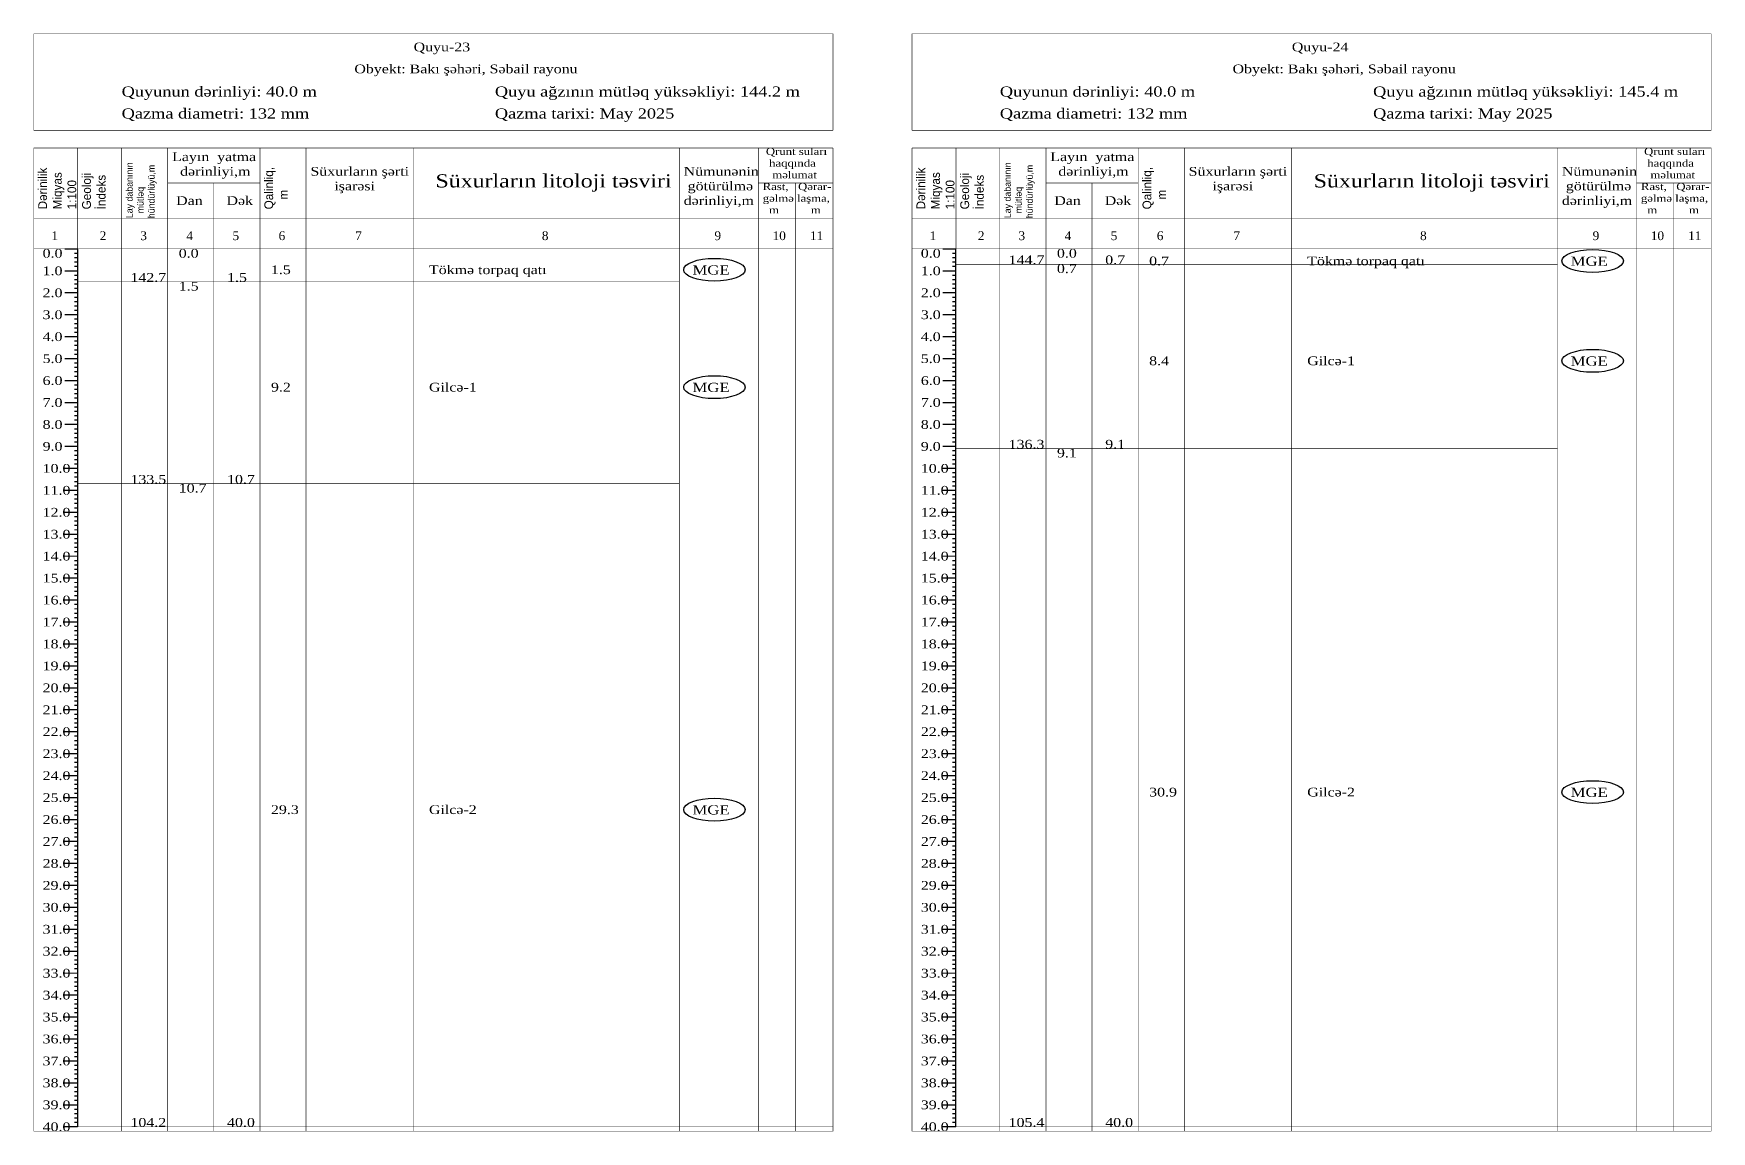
# Model space of a CAD drawing. Header units: metres. Extents: x -10 to 4772, y -44 to 349.
# Drawn here: x 4389.9 to 4772.1, y 98.9 to 349.1 of the extents above; entities that cross this region are included whole.
import ezdxf

# ---------------------------------------------------------------- set-up
doc = ezdxf.new("R2010")
doc.units = ezdxf.units.M
doc.layers.add('Default', color=7, linetype='Continuous')
doc.layers.add('MyLayer', color=7, linetype='Continuous')
doc.styles.add('Times New Roman', font='Times New Roman')
doc.styles.add('Times New Roman_Bold', font='Times New Roman', dxfattribs={"width": 1.2})

msp = doc.modelspace()

# ---------------------------------------------------------------- linework, layer by layer
at = {"color": 7, "lineweight": 30}
for p, q in [((4400, 100), (4400, 300)), ((4600, 100), (4600, 300))]:
    msp.add_line(p, q, dxfattribs=at)
for points in [[(4400, 100), (4400, 300)], [(4600, 100), (4600, 300)]]:
    msp.add_lwpolyline(points, dxfattribs=at)
at = {"color": 5}
for centre in [(4745, 297.25), (4545, 295.25), (4745, 274.5), (4545, 268.5), (4745, 176.25), (4545, 172.25)]:
    msp.add_ellipse(centre, major_axis=(7, 0), ratio=0.371429, dxfattribs=at)
at = {"layer": 'Default'}
for points, const_width in [([(4400, 300), (4400, 323)], 0.12), ([(4600, 300), (4600, 323)], 0.12), ([(4397, 300), (4400, 300)], 0.3), ([(4399.2, 299), (4400, 299)], 0.3), ([(4399.2, 298), (4400, 298)], 0.3), ([(4597, 300), (4600, 300)], 0.3), ([(4599.2, 299), (4600, 299)], 0.3), ([(4599.2, 298), (4600, 298)], 0.3), ([(4397, 295), (4400, 295)], 0.3), ([(4399.2, 297), (4400, 297)], 0.3), ([(4399.2, 296), (4400, 296)], 0.3), ([(4597, 295), (4600, 295)], 0.3), ([(4599.2, 297), (4600, 297)], 0.3), ([(4599.2, 296), (4600, 296)], 0.3), ([(4600, 296.5), (4737, 296.5)], 0.12), ([(4399.2, 294), (4400, 294)], 0.3), ([(4399.2, 293), (4400, 293)], 0.3), ([(4399.2, 292), (4400, 292)], 0.3), ([(4399.2, 291), (4400, 291)], 0.3), ([(4400, 292.5), (4537, 292.5)], 0.12), ([(4599.2, 294), (4600, 294)], 0.3), ([(4599.2, 293), (4600, 293)], 0.3), ([(4599.2, 292), (4600, 292)], 0.3), ([(4599.2, 291), (4600, 291)], 0.3), ([(4397, 290), (4400, 290)], 0.3), ([(4399.2, 289), (4400, 289)], 0.3), ([(4399.2, 288), (4400, 288)], 0.3), ([(4399.2, 287), (4400, 287)], 0.3), ([(4597, 290), (4600, 290)], 0.3), ([(4599.2, 289), (4600, 289)], 0.3), ([(4599.2, 288), (4600, 288)], 0.3), ([(4599.2, 287), (4600, 287)], 0.3), ([(4397, 285), (4400, 285)], 0.3), ([(4399.2, 286), (4400, 286)], 0.3), ([(4399.2, 284), (4400, 284)], 0.3), ([(4399.2, 283), (4400, 283)], 0.3), ([(4597, 285), (4600, 285)], 0.3), ([(4599.2, 286), (4600, 286)], 0.3), ([(4599.2, 284), (4600, 284)], 0.3), ([(4599.2, 283), (4600, 283)], 0.3), ([(4397, 280), (4400, 280)], 0.3), ([(4399.2, 282), (4400, 282)], 0.3), ([(4399.2, 281), (4400, 281)], 0.3), ([(4399.2, 279), (4400, 279)], 0.3), ([(4597, 280), (4600, 280)], 0.3), ([(4599.2, 282), (4600, 282)], 0.3), ([(4599.2, 281), (4600, 281)], 0.3), ([(4599.2, 279), (4600, 279)], 0.3), ([(4397, 275), (4400, 275)], 0.3), ([(4399.2, 278), (4400, 278)], 0.3), ([(4399.2, 277), (4400, 277)], 0.3), ([(4399.2, 276), (4400, 276)], 0.3), ([(4597, 275), (4600, 275)], 0.3), ([(4599.2, 278), (4600, 278)], 0.3), ([(4599.2, 277), (4600, 277)], 0.3), ([(4599.2, 276), (4600, 276)], 0.3), ([(4399.2, 274), (4400, 274)], 0.3), ([(4399.2, 273), (4400, 273)], 0.3), ([(4399.2, 272), (4400, 272)], 0.3), ([(4599.2, 274), (4600, 274)], 0.3), ([(4599.2, 273), (4600, 273)], 0.3), ([(4599.2, 272), (4600, 272)], 0.3), ([(4397, 270), (4400, 270)], 0.3), ([(4399.2, 271), (4400, 271)], 0.3), ([(4399.2, 269), (4400, 269)], 0.3), ([(4399.2, 268), (4400, 268)], 0.3), ([(4597, 270), (4600, 270)], 0.3), ([(4599.2, 271), (4600, 271)], 0.3), ([(4599.2, 269), (4600, 269)], 0.3), ([(4599.2, 268), (4600, 268)], 0.3), ([(4397, 265), (4400, 265)], 0.3), ([(4399.2, 267), (4400, 267)], 0.3), ([(4399.2, 266), (4400, 266)], 0.3), ([(4399.2, 264), (4400, 264)], 0.3), ([(4597, 265), (4600, 265)], 0.3), ([(4599.2, 267), (4600, 267)], 0.3), ([(4599.2, 266), (4600, 266)], 0.3), ([(4599.2, 264), (4600, 264)], 0.3), ([(4397, 260), (4400, 260)], 0.3), ([(4399.2, 263), (4400, 263)], 0.3), ([(4399.2, 262), (4400, 262)], 0.3), ([(4399.2, 261), (4400, 261)], 0.3), ([(4597, 260), (4600, 260)], 0.3), ([(4599.2, 263), (4600, 263)], 0.3), ([(4599.2, 262), (4600, 262)], 0.3), ([(4599.2, 261), (4600, 261)], 0.3), ([(4399.2, 259), (4400, 259)], 0.3), ([(4399.2, 258), (4400, 258)], 0.3), ([(4399.2, 257), (4400, 257)], 0.3), ([(4399.2, 256), (4400, 256)], 0.3), ([(4599.2, 259), (4600, 259)], 0.3), ([(4599.2, 258), (4600, 258)], 0.3), ([(4599.2, 257), (4600, 257)], 0.3), ([(4599.2, 256), (4600, 256)], 0.3), ([(4397, 255), (4400, 255)], 0.3), ([(4399.2, 254), (4400, 254)], 0.3), ([(4399.2, 253), (4400, 253)], 0.3), ([(4597, 255), (4600, 255)], 0.3), ([(4599.2, 254), (4600, 254)], 0.3), ([(4599.2, 253), (4600, 253)], 0.3), ([(4600, 254.5), (4737, 254.5)], 0.12), ([(4397, 250), (4400, 250)], 0.3), ([(4399.2, 252), (4400, 252)], 0.3), ([(4399.2, 251), (4400, 251)], 0.3), ([(4399.2, 249), (4400, 249)], 0.3), ([(4597, 250), (4600, 250)], 0.3), ([(4599.2, 252), (4600, 252)], 0.3), ([(4599.2, 251), (4600, 251)], 0.3), ([(4599.2, 249), (4600, 249)], 0.3), ([(4397, 245), (4400, 245)], 0.3), ([(4399.2, 248), (4400, 248)], 0.3), ([(4399.2, 247), (4400, 247)], 0.3), ([(4399.2, 246), (4400, 246)], 0.3), ([(4400, 246.5), (4537, 246.5)], 0.12), ([(4597, 245), (4600, 245)], 0.3), ([(4599.2, 248), (4600, 248)], 0.3), ([(4599.2, 247), (4600, 247)], 0.3), ([(4599.2, 246), (4600, 246)], 0.3), ([(4399.2, 244), (4400, 244)], 0.3), ([(4399.2, 243), (4400, 243)], 0.3), ([(4399.2, 242), (4400, 242)], 0.3), ([(4399.2, 241), (4400, 241)], 0.3), ([(4599.2, 244), (4600, 244)], 0.3), ([(4599.2, 243), (4600, 243)], 0.3), ([(4599.2, 242), (4600, 242)], 0.3), ([(4599.2, 241), (4600, 241)], 0.3), ([(4397, 240), (4400, 240)], 0.3), ([(4399.2, 239), (4400, 239)], 0.3), ([(4399.2, 238), (4400, 238)], 0.3), ([(4399.2, 237), (4400, 237)], 0.3), ([(4597, 240), (4600, 240)], 0.3), ([(4599.2, 239), (4600, 239)], 0.3), ([(4599.2, 238), (4600, 238)], 0.3), ([(4599.2, 237), (4600, 237)], 0.3), ([(4397, 235), (4400, 235)], 0.3), ([(4399.2, 236), (4400, 236)], 0.3), ([(4399.2, 234), (4400, 234)], 0.3), ([(4399.2, 233), (4400, 233)], 0.3), ([(4597, 235), (4600, 235)], 0.3), ([(4599.2, 236), (4600, 236)], 0.3), ([(4599.2, 234), (4600, 234)], 0.3), ([(4599.2, 233), (4600, 233)], 0.3), ([(4397, 230), (4400, 230)], 0.3), ([(4399.2, 232), (4400, 232)], 0.3), ([(4399.2, 231), (4400, 231)], 0.3), ([(4597, 230), (4600, 230)], 0.3), ([(4599.2, 232), (4600, 232)], 0.3), ([(4599.2, 231), (4600, 231)], 0.3), ([(4399.2, 229), (4400, 229)], 0.3), ([(4399.2, 228), (4400, 228)], 0.3), ([(4399.2, 227), (4400, 227)], 0.3), ([(4399.2, 226), (4400, 226)], 0.3), ([(4599.2, 229), (4600, 229)], 0.3), ([(4599.2, 228), (4600, 228)], 0.3), ([(4599.2, 227), (4600, 227)], 0.3), ([(4599.2, 226), (4600, 226)], 0.3), ([(4397, 225), (4400, 225)], 0.3), ([(4399.2, 224), (4400, 224)], 0.3), ([(4399.2, 223), (4400, 223)], 0.3), ([(4399.2, 222), (4400, 222)], 0.3), ([(4597, 225), (4600, 225)], 0.3), ([(4599.2, 224), (4600, 224)], 0.3), ([(4599.2, 223), (4600, 223)], 0.3), ([(4599.2, 222), (4600, 222)], 0.3), ([(4397, 220), (4400, 220)], 0.3), ([(4399.2, 221), (4400, 221)], 0.3), ([(4399.2, 219), (4400, 219)], 0.3), ([(4399.2, 218), (4400, 218)], 0.3), ([(4597, 220), (4600, 220)], 0.3), ([(4599.2, 221), (4600, 221)], 0.3), ([(4599.2, 219), (4600, 219)], 0.3), ([(4599.2, 218), (4600, 218)], 0.3), ([(4397, 215), (4400, 215)], 0.3), ([(4399.2, 217), (4400, 217)], 0.3), ([(4399.2, 216), (4400, 216)], 0.3), ([(4399.2, 214), (4400, 214)], 0.3), ([(4597, 215), (4600, 215)], 0.3), ([(4599.2, 217), (4600, 217)], 0.3), ([(4599.2, 216), (4600, 216)], 0.3), ([(4599.2, 214), (4600, 214)], 0.3), ([(4399.2, 213), (4400, 213)], 0.3), ([(4399.2, 212), (4400, 212)], 0.3), ([(4399.2, 211), (4400, 211)], 0.3), ([(4599.2, 213), (4600, 213)], 0.3), ([(4599.2, 212), (4600, 212)], 0.3), ([(4599.2, 211), (4600, 211)], 0.3), ([(4397, 210), (4400, 210)], 0.3), ([(4399.2, 209), (4400, 209)], 0.3), ([(4399.2, 208), (4400, 208)], 0.3), ([(4399.2, 207), (4400, 207)], 0.3), ([(4597, 210), (4600, 210)], 0.3), ([(4599.2, 209), (4600, 209)], 0.3), ([(4599.2, 208), (4600, 208)], 0.3), ([(4599.2, 207), (4600, 207)], 0.3), ([(4397, 205), (4400, 205)], 0.3), ([(4399.2, 206), (4400, 206)], 0.3), ([(4399.2, 204), (4400, 204)], 0.3), ([(4399.2, 203), (4400, 203)], 0.3), ([(4597, 205), (4600, 205)], 0.3), ([(4599.2, 206), (4600, 206)], 0.3), ([(4599.2, 204), (4600, 204)], 0.3), ([(4599.2, 203), (4600, 203)], 0.3), ([(4397, 200), (4400, 200)], 0.3), ([(4399.2, 202), (4400, 202)], 0.3), ([(4399.2, 201), (4400, 201)], 0.3), ([(4399.2, 199), (4400, 199)], 0.3), ([(4597, 200), (4600, 200)], 0.3), ([(4599.2, 202), (4600, 202)], 0.3), ([(4599.2, 201), (4600, 201)], 0.3), ([(4599.2, 199), (4600, 199)], 0.3), ([(4397, 195), (4400, 195)], 0.3), ([(4399.2, 198), (4400, 198)], 0.3), ([(4399.2, 197), (4400, 197)], 0.3), ([(4399.2, 196), (4400, 196)], 0.3), ([(4597, 195), (4600, 195)], 0.3), ([(4599.2, 198), (4600, 198)], 0.3), ([(4599.2, 197), (4600, 197)], 0.3), ([(4599.2, 196), (4600, 196)], 0.3), ([(4399.2, 194), (4400, 194)], 0.3), ([(4399.2, 193), (4400, 193)], 0.3), ([(4399.2, 192), (4400, 192)], 0.3), ([(4399.2, 191), (4400, 191)], 0.3), ([(4599.2, 194), (4600, 194)], 0.3), ([(4599.2, 193), (4600, 193)], 0.3), ([(4599.2, 192), (4600, 192)], 0.3), ([(4599.2, 191), (4600, 191)], 0.3), ([(4397, 190), (4400, 190)], 0.3), ([(4399.2, 189), (4400, 189)], 0.3), ([(4399.2, 188), (4400, 188)], 0.3), ([(4597, 190), (4600, 190)], 0.3), ([(4599.2, 189), (4600, 189)], 0.3), ([(4599.2, 188), (4600, 188)], 0.3), ([(4397, 185), (4400, 185)], 0.3), ([(4399.2, 187), (4400, 187)], 0.3), ([(4399.2, 186), (4400, 186)], 0.3), ([(4399.2, 184), (4400, 184)], 0.3), ([(4597, 185), (4600, 185)], 0.3), ([(4599.2, 187), (4600, 187)], 0.3), ([(4599.2, 186), (4600, 186)], 0.3), ([(4599.2, 184), (4600, 184)], 0.3), ([(4397, 180), (4400, 180)], 0.3), ([(4399.2, 183), (4400, 183)], 0.3), ([(4399.2, 182), (4400, 182)], 0.3), ([(4399.2, 181), (4400, 181)], 0.3), ([(4597, 180), (4600, 180)], 0.3), ([(4599.2, 183), (4600, 183)], 0.3), ([(4599.2, 182), (4600, 182)], 0.3), ([(4599.2, 181), (4600, 181)], 0.3), ([(4399.2, 179), (4400, 179)], 0.3), ([(4399.2, 178), (4400, 178)], 0.3), ([(4399.2, 177), (4400, 177)], 0.3), ([(4399.2, 176), (4400, 176)], 0.3), ([(4599.2, 179), (4600, 179)], 0.3), ([(4599.2, 178), (4600, 178)], 0.3), ([(4599.2, 177), (4600, 177)], 0.3), ([(4599.2, 176), (4600, 176)], 0.3), ([(4397, 175), (4400, 175)], 0.3), ([(4399.2, 174), (4400, 174)], 0.3), ([(4399.2, 173), (4400, 173)], 0.3), ([(4399.2, 172), (4400, 172)], 0.3), ([(4597, 175), (4600, 175)], 0.3), ([(4599.2, 174), (4600, 174)], 0.3), ([(4599.2, 173), (4600, 173)], 0.3), ([(4599.2, 172), (4600, 172)], 0.3), ([(4397, 170), (4400, 170)], 0.3), ([(4399.2, 171), (4400, 171)], 0.3), ([(4399.2, 169), (4400, 169)], 0.3), ([(4399.2, 168), (4400, 168)], 0.3), ([(4597, 170), (4600, 170)], 0.3), ([(4599.2, 171), (4600, 171)], 0.3), ([(4599.2, 169), (4600, 169)], 0.3), ([(4599.2, 168), (4600, 168)], 0.3), ([(4397, 165), (4400, 165)], 0.3), ([(4399.2, 167), (4400, 167)], 0.3), ([(4399.2, 166), (4400, 166)], 0.3), ([(4597, 165), (4600, 165)], 0.3), ([(4599.2, 167), (4600, 167)], 0.3), ([(4599.2, 166), (4600, 166)], 0.3), ([(4399.2, 164), (4400, 164)], 0.3), ([(4399.2, 163), (4400, 163)], 0.3), ([(4399.2, 162), (4400, 162)], 0.3), ([(4399.2, 161), (4400, 161)], 0.3), ([(4599.2, 164), (4600, 164)], 0.3), ([(4599.2, 163), (4600, 163)], 0.3), ([(4599.2, 162), (4600, 162)], 0.3), ([(4599.2, 161), (4600, 161)], 0.3), ([(4397, 160), (4400, 160)], 0.3), ([(4399.2, 159), (4400, 159)], 0.3), ([(4399.2, 158), (4400, 158)], 0.3), ([(4399.2, 157), (4400, 157)], 0.3), ([(4597, 160), (4600, 160)], 0.3), ([(4599.2, 159), (4600, 159)], 0.3), ([(4599.2, 158), (4600, 158)], 0.3), ([(4599.2, 157), (4600, 157)], 0.3), ([(4397, 155), (4400, 155)], 0.3), ([(4399.2, 156), (4400, 156)], 0.3), ([(4399.2, 154), (4400, 154)], 0.3), ([(4399.2, 153), (4400, 153)], 0.3), ([(4597, 155), (4600, 155)], 0.3), ([(4599.2, 156), (4600, 156)], 0.3), ([(4599.2, 154), (4600, 154)], 0.3), ([(4599.2, 153), (4600, 153)], 0.3), ([(4397, 150), (4400, 150)], 0.3), ([(4399.2, 152), (4400, 152)], 0.3), ([(4399.2, 151), (4400, 151)], 0.3), ([(4399.2, 149), (4400, 149)], 0.3), ([(4597, 150), (4600, 150)], 0.3), ([(4599.2, 152), (4600, 152)], 0.3), ([(4599.2, 151), (4600, 151)], 0.3), ([(4599.2, 149), (4600, 149)], 0.3), ([(4399.2, 148), (4400, 148)], 0.3), ([(4399.2, 147), (4400, 147)], 0.3), ([(4399.2, 146), (4400, 146)], 0.3), ([(4599.2, 148), (4600, 148)], 0.3), ([(4599.2, 147), (4600, 147)], 0.3), ([(4599.2, 146), (4600, 146)], 0.3), ([(4397, 145), (4400, 145)], 0.3), ([(4399.2, 144), (4400, 144)], 0.3), ([(4399.2, 143), (4400, 143)], 0.3), ([(4399.2, 142), (4400, 142)], 0.3), ([(4597, 145), (4600, 145)], 0.3), ([(4599.2, 144), (4600, 144)], 0.3), ([(4599.2, 143), (4600, 143)], 0.3), ([(4599.2, 142), (4600, 142)], 0.3), ([(4397, 140), (4400, 140)], 0.3), ([(4399.2, 141), (4400, 141)], 0.3), ([(4399.2, 139), (4400, 139)], 0.3), ([(4399.2, 138), (4400, 138)], 0.3), ([(4597, 140), (4600, 140)], 0.3), ([(4599.2, 141), (4600, 141)], 0.3), ([(4599.2, 139), (4600, 139)], 0.3), ([(4599.2, 138), (4600, 138)], 0.3), ([(4397, 135), (4400, 135)], 0.3), ([(4399.2, 137), (4400, 137)], 0.3), ([(4399.2, 136), (4400, 136)], 0.3), ([(4399.2, 134), (4400, 134)], 0.3), ([(4597, 135), (4600, 135)], 0.3), ([(4599.2, 137), (4600, 137)], 0.3), ([(4599.2, 136), (4600, 136)], 0.3), ([(4599.2, 134), (4600, 134)], 0.3), ([(4397, 130), (4400, 130)], 0.3), ([(4399.2, 133), (4400, 133)], 0.3), ([(4399.2, 132), (4400, 132)], 0.3), ([(4399.2, 131), (4400, 131)], 0.3), ([(4597, 130), (4600, 130)], 0.3), ([(4599.2, 133), (4600, 133)], 0.3), ([(4599.2, 132), (4600, 132)], 0.3), ([(4599.2, 131), (4600, 131)], 0.3), ([(4399.2, 129), (4400, 129)], 0.3), ([(4399.2, 128), (4400, 128)], 0.3), ([(4399.2, 127), (4400, 127)], 0.3), ([(4399.2, 126), (4400, 126)], 0.3), ([(4599.2, 129), (4600, 129)], 0.3), ([(4599.2, 128), (4600, 128)], 0.3), ([(4599.2, 127), (4600, 127)], 0.3), ([(4599.2, 126), (4600, 126)], 0.3), ([(4397, 125), (4400, 125)], 0.3), ([(4399.2, 124), (4400, 124)], 0.3), ([(4399.2, 123), (4400, 123)], 0.3), ([(4597, 125), (4600, 125)], 0.3), ([(4599.2, 124), (4600, 124)], 0.3), ([(4599.2, 123), (4600, 123)], 0.3), ([(4397, 120), (4400, 120)], 0.3), ([(4399.2, 122), (4400, 122)], 0.3), ([(4399.2, 121), (4400, 121)], 0.3), ([(4399.2, 119), (4400, 119)], 0.3), ([(4597, 120), (4600, 120)], 0.3), ([(4599.2, 122), (4600, 122)], 0.3), ([(4599.2, 121), (4600, 121)], 0.3), ([(4599.2, 119), (4600, 119)], 0.3), ([(4397, 115), (4400, 115)], 0.3), ([(4399.2, 118), (4400, 118)], 0.3), ([(4399.2, 117), (4400, 117)], 0.3), ([(4399.2, 116), (4400, 116)], 0.3), ([(4597, 115), (4600, 115)], 0.3), ([(4599.2, 118), (4600, 118)], 0.3), ([(4599.2, 117), (4600, 117)], 0.3), ([(4599.2, 116), (4600, 116)], 0.3), ([(4399.2, 114), (4400, 114)], 0.3), ([(4399.2, 113), (4400, 113)], 0.3), ([(4399.2, 112), (4400, 112)], 0.3), ([(4399.2, 111), (4400, 111)], 0.3), ([(4599.2, 114), (4600, 114)], 0.3), ([(4599.2, 113), (4600, 113)], 0.3), ([(4599.2, 112), (4600, 112)], 0.3), ([(4599.2, 111), (4600, 111)], 0.3), ([(4397, 110), (4400, 110)], 0.3), ([(4399.2, 109), (4400, 109)], 0.3), ([(4399.2, 108), (4400, 108)], 0.3), ([(4399.2, 107), (4400, 107)], 0.3), ([(4597, 110), (4600, 110)], 0.3), ([(4599.2, 109), (4600, 109)], 0.3), ([(4599.2, 108), (4600, 108)], 0.3), ([(4599.2, 107), (4600, 107)], 0.3), ([(4397, 105), (4400, 105)], 0.3), ([(4399.2, 106), (4400, 106)], 0.3), ([(4399.2, 104), (4400, 104)], 0.3), ([(4597, 105), (4600, 105)], 0.3), ([(4599.2, 106), (4600, 106)], 0.3), ([(4599.2, 104), (4600, 104)], 0.3), ([(4397, 100), (4400, 100)], 0.3), ([(4399.2, 103), (4400, 103)], 0.3), ([(4399.2, 102), (4400, 102)], 0.3), ([(4399.2, 101), (4400, 101)], 0.3), ([(4597, 100), (4600, 100)], 0.3), ([(4599.2, 103), (4600, 103)], 0.3), ([(4599.2, 102), (4600, 102)], 0.3), ([(4599.2, 101), (4600, 101)], 0.3)]:
    msp.add_lwpolyline(points, dxfattribs=dict(at, const_width=const_width))
at = {"layer": 'MyLayer', "const_width": 0.12}
for points in [[(4390, 349), (4572, 349)], [(4390, 327), (4390, 349)], [(4572, 327), (4572, 349)], [(4590, 349), (4772, 349)], [(4590, 327), (4590, 349)], [(4772, 327), (4772, 349)], [(4390, 327), (4572, 327)], [(4590, 327), (4772, 327)], [(4390, 323), (4572, 323)], [(4390, 99), (4390, 323)], [(4410, 99), (4410, 323)], [(4420.5, 99), (4420.5, 323)], [(4441.5, 99), (4441.5, 323)], [(4452, 99), (4452, 323)], [(4476.4, 99), (4476.4, 323)], [(4537, 99), (4537, 323)], [(4555, 99), (4555, 323)], [(4572, 100), (4572, 323)], [(4572, 99), (4572, 323)], [(4590, 323), (4772, 323)], [(4590, 99), (4590, 323)], [(4610, 99), (4610, 323)], [(4620.5, 99), (4620.5, 323)], [(4641.5, 99), (4641.5, 323)], [(4652, 99), (4652, 323)], [(4676.4, 99), (4676.4, 323)], [(4737, 99), (4737, 323)], [(4755, 99), (4755, 323)], [(4772, 100), (4772, 323)], [(4772, 99), (4772, 323)], [(4420.5, 315), (4441.5, 315)], [(4431, 99), (4431, 315)], [(4555, 315), (4572, 315)], [(4563.5, 99), (4563.5, 315)], [(4620.5, 315), (4641.5, 315)], [(4631, 99), (4631, 315)], [(4755, 315), (4772, 315)], [(4763.5, 99), (4763.5, 315)], [(4390, 307), (4572, 307)], [(4590, 307), (4772, 307)], [(4390, 300), (4572, 300)], [(4590, 300), (4772, 300)], [(4400, 100), (4572, 100)], [(4600, 100), (4772, 100)], [(4390, 99), (4572, 99)], [(4590, 99), (4772, 99)]]:
    msp.add_lwpolyline(points, dxfattribs=at)

# ---------------------------------------------------------------- texts
at = {"color": 7, "attachment_point": 1}
for s, insert, char_height, style in [('Quyu-23', (4476.5, 347), 2, 'Times New Roman_Bold'), ('Quyu-24', (4676.5, 347), 2, 'Times New Roman_Bold'), ('Obyekt: Bakı şəhəri, Səbail rayonu', (4463, 342), 2, 'Times New Roman_Bold'), ('Obyekt: Bakı şəhəri, Səbail rayonu', (4663, 342), 2, 'Times New Roman_Bold'), ('Quyunun dərinliyi: 40.0 m', (4410, 337), 2.3, 'Times New Roman_Bold'), ('Quyu ağzının mütləq yüksəkliyi: 144.2 m', (4495, 337), 2.3, 'Times New Roman_Bold'), ('Quyunun dərinliyi: 40.0 m', (4610, 337), 2.3, 'Times New Roman_Bold'), ('Quyu ağzının mütləq yüksəkliyi: 145.4 m', (4695, 337), 2.3, 'Times New Roman_Bold'), ('Qazma diametri: 132 mm', (4410, 332), 2.3, 'Times New Roman_Bold'), ('Qazma tarixi: May 2025 ', (4495, 332), 2.3, 'Times New Roman_Bold'), ('Qazma diametri: 132 mm', (4610, 332), 2.3, 'Times New Roman_Bold'), ('Qazma tarixi: May 2025 ', (4695, 332), 2.3, 'Times New Roman_Bold'), ('Layın  yatma\\P  dərinliyi,m \\P \\P Dan      Dək', (4421.5, 322), 2, 'Times New Roman_Bold'), (' Qrunt suları\\P  haqqında\\P   məlumat\\PRast,   Qərar-\\Pgəlmə laşma,\\P  m          m ', (4556, 323), 1.6, 'Times New Roman_Bold'), ('Layın  yatma\\P  dərinliyi,m \\P \\P Dan      Dək', (4621.5, 322), 2, 'Times New Roman_Bold'), (' Qrunt suları\\P  haqqında\\P   məlumat\\PRast,   Qərar-\\Pgəlmə laşma,\\P  m          m ', (4756, 323), 1.6, 'Times New Roman_Bold'), ('\\PSüxurların şərti\\P      işarəsi', (4453, 322), 2, 'Times New Roman_Bold'), ('\\P   Süxurların litoloji təsviri', (4477.4, 322), 3, 'Times New Roman_Bold'), ('\\PNümunənin\\P götürülmə\\Pdərinliyi,m', (4538, 322), 2, 'Times New Roman_Bold'), ('\\PSüxurların şərti\\P      işarəsi', (4653, 322), 2, 'Times New Roman_Bold'), ('\\P   Süxurların litoloji təsviri', (4677.4, 322), 3, 'Times New Roman_Bold'), ('\\PNümunənin\\P götürülmə\\Pdərinliyi,m', (4738, 322), 2, 'Times New Roman_Bold'), ('1', (4394, 304), 2, 'Times New Roman'), ('2', (4405, 304), 2, 'Times New Roman'), ('3', (4414.25, 304), 2, 'Times New Roman'), ('4', (4424.75, 304), 2, 'Times New Roman'), ('5', (4435.25, 304), 2, 'Times New Roman'), ('6', (4445.75, 304), 2, 'Times New Roman'), ('7', (4463.2, 304), 2, 'Times New Roman'), ('8', (4505.7, 304), 2, 'Times New Roman'), ('9', (4545, 304), 2, 'Times New Roman'), ('10', (4558.25, 304), 2, 'Times New Roman'), ('11', (4566.75, 304), 2, 'Times New Roman'), ('1', (4594, 304), 2, 'Times New Roman'), ('2', (4605, 304), 2, 'Times New Roman'), ('3', (4614.25, 304), 2, 'Times New Roman'), ('4', (4624.75, 304), 2, 'Times New Roman'), ('5', (4635.25, 304), 2, 'Times New Roman'), ('6', (4645.75, 304), 2, 'Times New Roman'), ('7', (4663.2, 304), 2, 'Times New Roman'), ('8', (4705.7, 304), 2, 'Times New Roman'), ('9', (4745, 304), 2, 'Times New Roman'), ('10', (4758.25, 304), 2, 'Times New Roman'), ('11', (4766.75, 304), 2, 'Times New Roman'), ('0.0', (4392, 300), 2, 'Times New Roman_Bold'), ('0.0', (4423, 300), 2, 'Times New Roman_Bold'), ('0.0', (4592, 300), 2, 'Times New Roman_Bold'), ('144.7', (4612, 298.5), 2, 'Times New Roman_Bold'), ('0.0', (4623, 300), 2, 'Times New Roman_Bold'), ('0.7', (4634, 298.5), 2, 'Times New Roman_Bold'), ('0.7', (4644, 298.25), 2, 'Times New Roman_Bold'), ('Tökmə torpaq qatı', (4680, 298.25), 2, 'Times New Roman_Bold'), ('1.0', (4392, 296), 2, 'Times New Roman_Bold'), ('142.7', (4412, 294.5), 2, 'Times New Roman_Bold'), ('1.5', (4434, 294.5), 2, 'Times New Roman_Bold'), ('1.5', (4444, 296.25), 2, 'Times New Roman_Bold'), ('Tökmə torpaq qatı', (4480, 296.25), 2, 'Times New Roman_Bold'), ('1.0', (4592, 296), 2, 'Times New Roman_Bold'), ('0.7', (4623, 296.5), 2, 'Times New Roman_Bold'), ('0.7', (4623, 296.5), 2, 'Times New Roman_Bold'), ('2.0', (4392, 291), 2, 'Times New Roman_Bold'), ('1.5', (4423, 292.5), 2, 'Times New Roman_Bold'), ('1.5', (4423, 292.5), 2, 'Times New Roman_Bold'), ('2.0', (4592, 291), 2, 'Times New Roman_Bold'), ('3.0', (4392, 286), 2, 'Times New Roman_Bold'), ('3.0', (4592, 286), 2, 'Times New Roman_Bold'), ('4.0', (4392, 281), 2, 'Times New Roman_Bold'), ('4.0', (4592, 281), 2, 'Times New Roman_Bold'), ('5.0', (4392, 276), 2, 'Times New Roman_Bold'), ('5.0', (4592, 276), 2, 'Times New Roman_Bold'), ('8.4', (4644, 275.5), 2, 'Times New Roman_Bold'), ('Gilcə-1', (4680, 275.5), 2, 'Times New Roman_Bold'), ('6.0', (4392, 271), 2, 'Times New Roman_Bold'), ('9.2', (4444, 269.5), 2, 'Times New Roman_Bold'), ('Gilcə-1', (4480, 269.5), 2, 'Times New Roman_Bold'), ('6.0', (4592, 271), 2, 'Times New Roman_Bold'), ('7.0', (4392, 266), 2, 'Times New Roman_Bold'), ('7.0', (4592, 266), 2, 'Times New Roman_Bold'), ('8.0', (4392, 261), 2, 'Times New Roman_Bold'), ('8.0', (4592, 261), 2, 'Times New Roman_Bold'), ('9.0', (4392, 256), 2, 'Times New Roman_Bold'), ('9.0', (4592, 256), 2, 'Times New Roman_Bold'), ('136.3', (4612, 256.5), 2, 'Times New Roman_Bold'), ('9.1', (4634, 256.5), 2, 'Times New Roman_Bold'), ('9.1', (4623, 254.5), 2, 'Times New Roman_Bold'), ('9.1', (4623, 254.5), 2, 'Times New Roman_Bold'), ('10.0', (4392, 251), 2, 'Times New Roman_Bold'), ('133.5', (4412, 248.5), 2, 'Times New Roman_Bold'), ('10.7', (4434, 248.5), 2, 'Times New Roman_Bold'), ('10.0', (4592, 251), 2, 'Times New Roman_Bold'), ('11.0', (4392, 246), 2, 'Times New Roman_Bold'), ('10.7', (4423, 246.5), 2, 'Times New Roman_Bold'), ('10.7', (4423, 246.5), 2, 'Times New Roman_Bold'), ('11.0', (4592, 246), 2, 'Times New Roman_Bold'), ('12.0', (4392, 241), 2, 'Times New Roman_Bold'), ('12.0', (4592, 241), 2, 'Times New Roman_Bold'), ('13.0', (4392, 236), 2, 'Times New Roman_Bold'), ('13.0', (4592, 236), 2, 'Times New Roman_Bold'), ('14.0', (4392, 231), 2, 'Times New Roman_Bold'), ('14.0', (4592, 231), 2, 'Times New Roman_Bold'), ('15.0', (4392, 226), 2, 'Times New Roman_Bold'), ('15.0', (4592, 226), 2, 'Times New Roman_Bold'), ('16.0', (4392, 221), 2, 'Times New Roman_Bold'), ('16.0', (4592, 221), 2, 'Times New Roman_Bold'), ('17.0', (4392, 216), 2, 'Times New Roman_Bold'), ('17.0', (4592, 216), 2, 'Times New Roman_Bold'), ('18.0', (4392, 211), 2, 'Times New Roman_Bold'), ('18.0', (4592, 211), 2, 'Times New Roman_Bold'), ('19.0', (4392, 206), 2, 'Times New Roman_Bold'), ('19.0', (4592, 206), 2, 'Times New Roman_Bold'), ('20.0', (4392, 201), 2, 'Times New Roman_Bold'), ('20.0', (4592, 201), 2, 'Times New Roman_Bold'), ('21.0', (4392, 196), 2, 'Times New Roman_Bold'), ('21.0', (4592, 196), 2, 'Times New Roman_Bold'), ('22.0', (4392, 191), 2, 'Times New Roman_Bold'), ('22.0', (4592, 191), 2, 'Times New Roman_Bold'), ('23.0', (4392, 186), 2, 'Times New Roman_Bold'), ('23.0', (4592, 186), 2, 'Times New Roman_Bold'), ('24.0', (4392, 181), 2, 'Times New Roman_Bold'), ('24.0', (4592, 181), 2, 'Times New Roman_Bold'), ('25.0', (4392, 176), 2, 'Times New Roman_Bold'), ('25.0', (4592, 176), 2, 'Times New Roman_Bold'), ('30.9', (4644, 177.25), 2, 'Times New Roman_Bold'), ('Gilcə-2', (4680, 177.25), 2, 'Times New Roman_Bold'), ('29.3', (4444, 173.25), 2, 'Times New Roman_Bold'), ('Gilcə-2', (4480, 173.25), 2, 'Times New Roman_Bold'), ('26.0', (4392, 171), 2, 'Times New Roman_Bold'), ('26.0', (4592, 171), 2, 'Times New Roman_Bold'), ('27.0', (4392, 166), 2, 'Times New Roman_Bold'), ('27.0', (4592, 166), 2, 'Times New Roman_Bold'), ('28.0', (4392, 161), 2, 'Times New Roman_Bold'), ('28.0', (4592, 161), 2, 'Times New Roman_Bold'), ('29.0', (4392, 156), 2, 'Times New Roman_Bold'), ('29.0', (4592, 156), 2, 'Times New Roman_Bold'), ('30.0', (4392, 151), 2, 'Times New Roman_Bold'), ('30.0', (4592, 151), 2, 'Times New Roman_Bold'), ('31.0', (4392, 146), 2, 'Times New Roman_Bold'), ('31.0', (4592, 146), 2, 'Times New Roman_Bold'), ('32.0', (4392, 141), 2, 'Times New Roman_Bold'), ('32.0', (4592, 141), 2, 'Times New Roman_Bold'), ('33.0', (4392, 136), 2, 'Times New Roman_Bold'), ('33.0', (4592, 136), 2, 'Times New Roman_Bold'), ('34.0', (4392, 131), 2, 'Times New Roman_Bold'), ('34.0', (4592, 131), 2, 'Times New Roman_Bold'), ('35.0', (4392, 126), 2, 'Times New Roman_Bold'), ('35.0', (4592, 126), 2, 'Times New Roman_Bold'), ('36.0', (4392, 121), 2, 'Times New Roman_Bold'), ('36.0', (4592, 121), 2, 'Times New Roman_Bold'), ('37.0', (4392, 116), 2, 'Times New Roman_Bold'), ('37.0', (4592, 116), 2, 'Times New Roman_Bold'), ('38.0', (4392, 111), 2, 'Times New Roman_Bold'), ('38.0', (4592, 111), 2, 'Times New Roman_Bold'), ('39.0', (4392, 106), 2, 'Times New Roman_Bold'), ('39.0', (4592, 106), 2, 'Times New Roman_Bold'), ('40.0', (4392, 101), 2, 'Times New Roman_Bold'), ('104.2', (4412, 102), 2, 'Times New Roman_Bold'), ('40.0', (4434, 102), 2, 'Times New Roman_Bold'), ('40.0', (4592, 101), 2, 'Times New Roman_Bold'), ('105.4', (4612, 102), 2, 'Times New Roman_Bold'), ('40.0', (4634, 102), 2, 'Times New Roman_Bold')]:
    msp.add_mtext(s, dxfattribs=dict(at, insert=insert, char_height=char_height, style=style))
at = {"attachment_point": 1, "rotation": 90}
for s, insert, char_height in [('Dərinilik\\PMiqyas\\P1:100', (4391, 309), 2), ('Lay dabanının\\P  mütləq\\Phündürlüyü,m', (4411, 307), 1.5), ('Qalinliq,\\P   m', (4442.5, 309), 2), ('Dərinilik\\PMiqyas\\P1:100', (4591, 309), 2), ('Lay dabanının\\P  mütləq\\Phündürlüyü,m', (4611, 307), 1.5), ('Qalinliq,\\P   m', (4642.5, 309), 2), ('Geoloji\\Pİndeks', (4401, 309), 2), ('Geoloji\\Pİndeks', (4601, 309), 2)]:
    msp.add_mtext(s, dxfattribs=dict(at, insert=insert, char_height=char_height))
at = {"color": 5, "char_height": 2.1, "attachment_point": 1, "style": 'Times New Roman_Bold'}
for insert in [(4740, 298.25), (4540, 296.25), (4740, 275.5), (4540, 269.5), (4740, 177.25), (4540, 173.25)]:
    msp.add_mtext('MGE', dxfattribs=dict(at, insert=insert))

doc.saveas('drawing.dxf')
